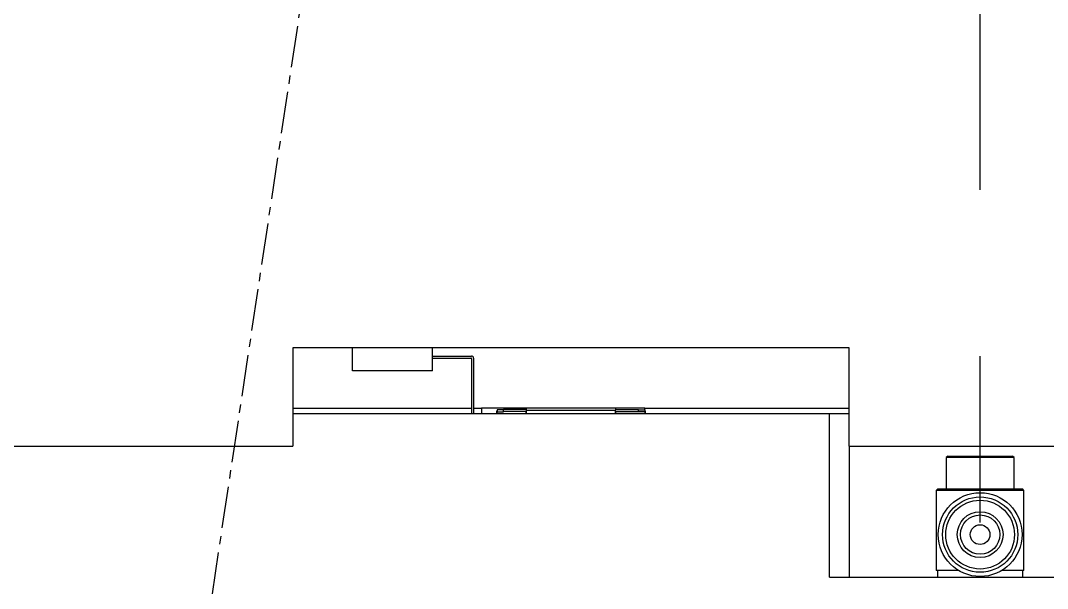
# Model space of a CAD drawing. Extents: x 500 to 100500, y -14500 to 21140.
# Drawn here: x 7439.9 to 7596.8, y -6926 to -6839.3 of the extents above; entities that cross this region are included whole.
import ezdxf

# ---------------------------------------------------------------- set-up
doc = ezdxf.new("R2010")
doc.units = 0
doc.linetypes.add('CENTER', pattern=[10.16, 6.35, -1.27, 1.27, -1.27])
doc.layers.get('0').update_dxf_attribs({"linetype": 'CONTINUOUS'})
doc.layers.add('Center', color=1, linetype='CENTER')
doc.layers.add('D', color=7, linetype='CONTINUOUS')

# ---------------------------------------------------------------- blocks, each defined once
blk = doc.blocks.new('KJVision F 2')
at = {"color": 3}
blk.add_line((-5912.72, -78093.69, -96.77), (-5712.72, -76763.69, -96.77), dxfattribs=at)
blk = doc.blocks.new('KJprobe Card F')
at = {"color": 6}
for p, q in [((31148.7, -77369.49, 43.99), (31148.7, -77384.49, 43.99)), ((31233.7, -77369.49, 43.99), (31148.7, -77369.49, 43.99)), ((31157.82, -77372.99, 43.99), (31157.82, -77369.49, 43.99)), ((31170.02, -77372.99, 43.99), (31170.02, -77369.49, 43.99)), ((31233.7, -77384.49, 43.99), (31233.7, -77369.49, 43.99)), ((31170.02, -77370.73, 43.99), (31176, -77370.73, 43.99)), ((31170.02, -77371.03, 43.99), (31175.9, -77371.03, 43.99)), ((31176, -77371.13, 43.99), (31176, -77379.49, 43.99)), ((31176.3, -77371.03, 43.99), (31176.3, -77379.49, 43.99)), ((31170.02, -77372.99, 43.99), (31157.82, -77372.99, 43.99)), ((31148.7, -77378.69, 43.99), (31176, -77378.69, 43.99)), ((31148.7, -77379.49, 43.99), (31230.7, -77379.49, 43.99)), ((31176.3, -77378.69, 43.99), (31177.5, -77378.69, 43.99)), ((31177.5, -77378.69, 43.99), (31177.5, -77379.49, 43.99)), ((31184.4, -77378.69, 43.99), (31177.5, -77378.69, 43.99)), ((31179.9, -77379.14, 43.99), (31179.8, -77379.14, 43.99)), ((31179.8, -77379.14, 43.99), (31179.8, -77379.49, 43.99)), ((31180.9, -77378.94, 43.99), (31179.9, -77378.94, 43.99)), ((31179.9, -77378.94, 43.99), (31179.9, -77379.24, 43.99)), ((31179.9, -77379.24, 43.99), (31180.9, -77379.24, 43.99)), ((31179.9, -77379.49, 43.99), (31179.9, -77379.24, 43.99)), ((31184.4, -77378.89, 43.99), (31180.9, -77378.89, 43.99)), ((31180.9, -77379.19, 43.99), (31180.9, -77378.89, 43.99)), ((31184.35, -77379.19, 43.99), (31180.9, -77379.19, 43.99)), ((31180.9, -77379.24, 43.99), (31180.9, -77379.19, 43.99)), ((31184.4, -77379.14, 43.99), (31184.35, -77379.14, 43.99)), ((31184.35, -77379.19, 43.99), (31184.35, -77379.14, 43.99)), ((31184.35, -77379.49, 43.99), (31184.35, -77379.19, 43.99)), ((31198, -77378.69, 43.99), (31184.4, -77378.69, 43.99)), ((31184.4, -77378.99, 43.99), (31184.4, -77378.69, 43.99)), ((31184.4, -77378.99, 43.99), (31198, -77378.99, 43.99)), ((31184.4, -77379.49, 43.99), (31184.4, -77378.99, 43.99)), ((31202.5, -77378.69, 43.99), (31198, -77378.69, 43.99)), ((31198, -77378.69, 43.99), (31198, -77378.99, 43.99)), ((31198, -77378.89, 43.99), (31201.5, -77378.89, 43.99)), ((31198, -77379.49, 43.99), (31198, -77378.99, 43.99)), ((31198, -77379.14, 43.99), (31198.05, -77379.14, 43.99)), ((31198.05, -77379.19, 43.99), (31198.05, -77379.14, 43.99)), ((31198.05, -77379.49, 43.99), (31198.05, -77379.19, 43.99)), ((31198.05, -77379.19, 43.99), (31201.5, -77379.19, 43.99)), ((31201.5, -77379.19, 43.99), (31201.5, -77378.89, 43.99)), ((31201.5, -77378.94, 43.99), (31202.5, -77378.94, 43.99)), ((31201.5, -77379.19, 43.99), (31201.5, -77379.24, 43.99)), ((31202.5, -77379.24, 43.99), (31201.5, -77379.24, 43.99)), ((31202.5, -77378.94, 43.99), (31202.5, -77378.69, 43.99)), ((31202.5, -77378.69, 43.99), (31233.7, -77378.69, 43.99)), ((31202.5, -77378.94, 43.99), (31202.5, -77379.24, 43.99)), ((31202.6, -77379.14, 43.99), (31202.5, -77379.14, 43.99)), ((31202.5, -77379.24, 43.99), (31202.5, -77379.49, 43.99)), ((31202.6, -77379.49, 43.99), (31202.6, -77379.14, 43.99)), ((31230.7, -77404.49, 43.99), (31230.7, -77379.49, 43.99)), ((31230.7, -77379.49, 43.99), (31233.7, -77379.49, 43.99)), ((30942.2, -77384.49, 43.99), (31148.7, -77384.49, 43.99)), ((31233.7, -77384.49, 43.99), (31273.7, -77384.49, 43.99)), ((31233.7, -77384.49, 43.99), (31233.7, -77404.49, 43.99)), ((31248.75, -77385.99, 43.99), (31248.5, -77386.24, 43.99)), ((31248.75, -77385.99, 43.99), (31248.5, -77386.24, 43.99)), ((31248.5, -77386.24, 43.99), (31248.5, -77390.99, 43.99)), ((31248.5, -77386.24, 43.99), (31248.5, -77390.99, 43.99)), ((31258.9, -77386.24, 43.99), (31248.5, -77386.24, 43.99)), ((31248.75, -77385.99, 43.99), (31258.65, -77385.99, 43.99)), ((31258.9, -77386.24, 43.99), (31258.65, -77385.99, 43.99)), ((31258.9, -77386.24, 43.99), (31258.65, -77385.99, 43.99)), ((31258.9, -77390.99, 43.99), (31258.9, -77386.24, 43.99)), ((31258.9, -77390.99, 43.99), (31258.9, -77386.24, 43.99)), ((31247.25, -77390.99, 43.99), (31247, -77391.24, 43.99)), ((31247.25, -77390.99, 43.99), (31247, -77391.24, 43.99)), ((31247, -77391.24, 43.99), (31247, -77403.49, 43.99)), ((31247, -77391.24, 43.99), (31247, -77403.49, 43.99)), ((31260.4, -77391.24, 43.99), (31247, -77391.24, 43.99)), ((31247.25, -77390.99, 43.99), (31260.15, -77390.99, 43.99)), ((31260.4, -77391.24, 43.99), (31260.15, -77390.99, 43.99)), ((31260.4, -77391.24, 43.99), (31260.15, -77390.99, 43.99)), ((31260.4, -77403.49, 43.99), (31260.4, -77391.24, 43.99)), ((31260.4, -77403.49, 43.99), (31260.4, -77391.24, 43.99)), ((31230.7, -77404.49, 43.99), (31276.7, -77404.49, 43.99)), ((31250.42, -77403.49, 43.99), (31247, -77403.49, 43.99)), ((31247.2, -77403.49, 43.99), (31247.2, -77404.49, 43.99)), ((31247.2, -77403.49, 43.99), (31247.2, -77404.49, 43.99)), ((31260.4, -77403.49, 43.99), (31256.97, -77403.49, 43.99)), ((31260.2, -77404.49, 43.99), (31260.2, -77403.49, 43.99)), ((31260.2, -77404.49, 43.99), (31260.2, -77403.49, 43.99))]:
    blk.add_line(p, q, dxfattribs=at)
for radius in [6.4, 5.75, 5.25, 3.5, 3, 1.5]:
    blk.add_circle((31253.7, -77397.99, 43.99), radius, dxfattribs=at)
for centre, radius in [((31175.9, -77371.13, 43.99), 0.1), ((31176, -77371.03, 43.99), 0.3)]:
    blk.add_arc(centre, radius, 0, 90, dxfattribs=at)

msp = doc.modelspace()

# ---------------------------------------------------------------- linework, layer by layer
at = {"layer": 'D', "color": 1, "linetype": 'CENTER', "ltscale": 20}
msp.add_line((7586.5, -8490.68, -75.82), (7586.5, -5322.71, -75.82), dxfattribs=at)

# ---------------------------------------------------------------- block references
msp.add_blockref('KJprobe Card F', (-23667.2, 70480.25, -119.8))
at = {"layer": 'Center'}
msp.add_blockref('KJVision F 2', (13372.87, 71106.65, 20.95), dxfattribs=at)

doc.saveas('drawing.dxf')
